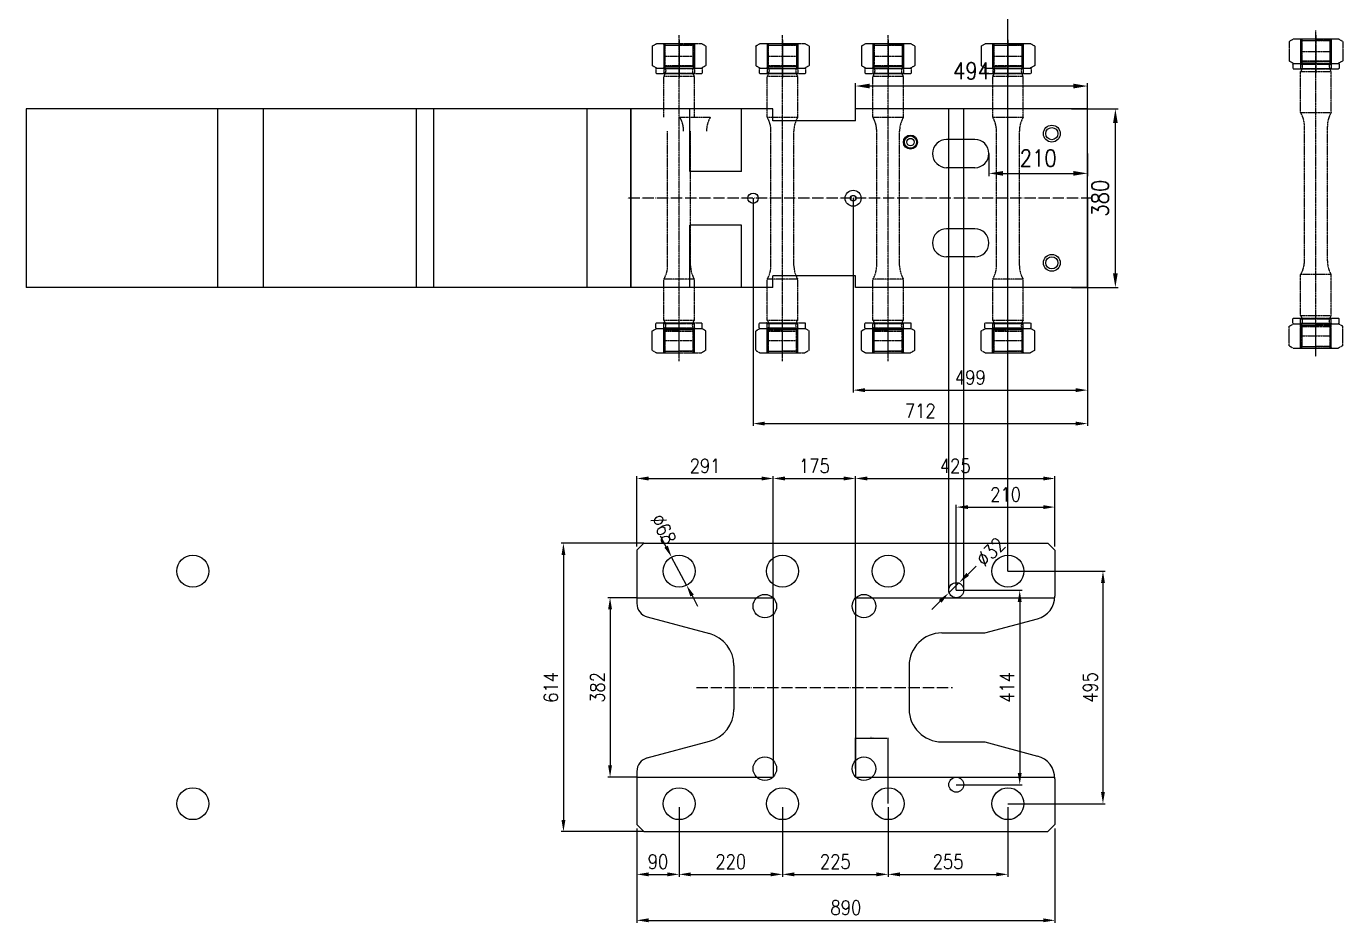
# Model space of a CAD drawing. Header units: millimetres. Extents: x 5342 to 26528, y -1153 to 6041.
# Drawn here: x 5399 to 8201, y 1139 to 3047 of the extents above; entities that cross this region are included whole.
import ezdxf

# ---------------------------------------------------------------- set-up
doc = ezdxf.new("R2010")
doc.units = ezdxf.units.MM
doc.linetypes.add('ACAD_ISO04W100', pattern=[30, 24, -3, 0, -3])
doc.linetypes.add('PHANTOM2', pattern=[1.25, 0.625, -0.125, 0.125, -0.125, 0.125, -0.125])
doc.layers.add('4', color=4, linetype='PHANTOM2')
doc.layers.add('7', color=7, linetype='Continuous')
doc.layers.add('AM_5', color=3, linetype='Continuous', lineweight=25)
doc.styles.add('HS', font='romans.shx', dxfattribs={"width": 0.85})
doc.styles.get("Standard").update_dxf_attribs({"font": 'arial.ttf'})
doc.dimstyles.new('ISO-25$0', dxfattribs={"dimtxt": 2.5, "dimasz": 2.5, "dimexe": 1.25, "dimexo": 0.625, "dimtad": 1, "dimtxsty": 'Standard', "dimcen": 2.5, "dimadec": 0, "dimazin": 0, "dimtfac": 1, "dimtmove": 0, "dimatfit": 3, "dimfxl": 1, "dimarcsym": 0})
doc.dimstyles.new('Standard$0', dxfattribs={"dimscale": 12, "dimtxt": 3, "dimasz": 2.5, "dimexe": 0.5, "dimexo": 0, "dimgap": 1.2, "dimtad": 1, "dimdsep": 46, "dimtxsty": 'HS', "dimcen": 1, "dimclrd": 3, "dimclre": 3, "dimclrt": 4, "dimazin": 2, "dimtfac": 1, "dimtmove": 2, "dimatfit": 1, "dimfxl": 1, "dimtolj": 1, "dimtzin": 0, "dimarcsym": 0})
doc.dimstyles.new('Standard$3', dxfattribs={"dimscale": 12, "dimtxt": 3, "dimasz": 2.5, "dimexe": 0.5, "dimexo": 0, "dimgap": 1.2, "dimtad": 1, "dimdsep": 46, "dimtxsty": 'HS', "dimcen": 1, "dimclrd": 3, "dimclre": 3, "dimclrt": 4, "dimazin": 2, "dimtfac": 1, "dimtmove": 2, "dimatfit": 1, "dimfxl": 1, "dimtolj": 1, "dimtzin": 0, "dimarcsym": 0})

# ---------------------------------------------------------------- blocks, each defined once
blk = doc.blocks.new('*D20')
at = {"color": 3, "linetype": 'ByBlock', "lineweight": -2, "transparency": 16777216}
for p, q in [((7623.9, 2871), (7723.1, 2871)), ((7717.1, 2521), (7717.1, 2841)), ((7623.9, 2491), (7723.1, 2491))]:
    blk.add_line(p, q, dxfattribs=at)
at = {"color": 3, "linetype": 'ByBlock', "transparency": 16777216}
for points in [[(7712.1, 2841), (7722.1, 2841), (7717.1, 2871)], [(7712.1, 2521), (7722.1, 2521), (7717.1, 2491)]]:
    blk.add_solid(points, dxfattribs=at)
at = {"layer": 'Defpoints', "color": 0, "linetype": 'ByBlock', "transparency": 16777216}
for p in [(7623.9, 2871), (7717.1, 2871), (7623.9, 2491)]:
    blk.add_point(p, dxfattribs=at)
at = {"color": 4, "linetype": 'ByBlock', "transparency": 16777216, "insert": (7684.7, 2681), "char_height": 36, "attachment_point": 5, "rotation": 90, "style": 'HS'}
blk.add_mtext('\\A1;380', dxfattribs=at)
blk = doc.blocks.new('*D79')
at = {"layer": '7', "color": 3, "lineweight": -2, "transparency": 16777216}
for p, q in [((6788.4, 1384.6), (6788.4, 1236.7)), ((6698.4, 1339.6), (6698.4, 1236.7)), ((6723.4, 1241.7), (6763.4, 1241.7))]:
    blk.add_line(p, q, dxfattribs=at)
at = {"layer": '7', "color": 3, "transparency": 16777216}
for points in [[(6723.4, 1245.8), (6723.4, 1237.5), (6698.4, 1241.7)], [(6763.4, 1245.8), (6763.4, 1237.5), (6788.4, 1241.7)]]:
    blk.add_solid(points, dxfattribs=at)
at = {"layer": 'Defpoints', "color": 0, "transparency": 16777216}
for p in [(6788.4, 1384.6), (6698.4, 1339.6), (6788.4, 1241.7)]:
    blk.add_point(p, dxfattribs=at)
at = {"layer": '7', "color": 4, "transparency": 16777216, "insert": (6743.4, 1268.7), "char_height": 30, "attachment_point": 5, "style": 'HS'}
blk.add_mtext('\\A1;90', dxfattribs=at)
blk = doc.blocks.new('*D80')
at = {"layer": '7', "color": 3, "lineweight": -2, "transparency": 16777216}
for p, q in [((7008.4, 1384.6), (7008.4, 1236.7)), ((7233.4, 1384.6), (7233.4, 1236.7)), ((7033.4, 1241.7), (7208.4, 1241.7))]:
    blk.add_line(p, q, dxfattribs=at)
at = {"layer": '7', "color": 3, "transparency": 16777216}
for points in [[(7033.4, 1245.8), (7033.4, 1237.5), (7008.4, 1241.7)], [(7208.4, 1245.8), (7208.4, 1237.5), (7233.4, 1241.7)]]:
    blk.add_solid(points, dxfattribs=at)
at = {"layer": 'Defpoints', "color": 0, "transparency": 16777216}
for p in [(7008.4, 1384.6), (7233.4, 1384.6), (7233.4, 1241.7)]:
    blk.add_point(p, dxfattribs=at)
at = {"layer": '7', "color": 4, "transparency": 16777216, "insert": (7120.9, 1268.7), "char_height": 30, "attachment_point": 5, "style": 'HS'}
blk.add_mtext('\\A1;225', dxfattribs=at)
blk = doc.blocks.new('*D81')
at = {"layer": '7', "color": 3, "lineweight": -2, "transparency": 16777216}
for p, q in [((7233.4, 1384.6), (7233.4, 1236.7)), ((7488.4, 1384.6), (7488.4, 1236.7)), ((7258.4, 1241.7), (7463.4, 1241.7))]:
    blk.add_line(p, q, dxfattribs=at)
at = {"layer": '7', "color": 3, "transparency": 16777216}
for points in [[(7258.4, 1245.8), (7258.4, 1237.5), (7233.4, 1241.7)], [(7463.4, 1245.8), (7463.4, 1237.5), (7488.4, 1241.7)]]:
    blk.add_solid(points, dxfattribs=at)
at = {"layer": 'Defpoints', "color": 0, "transparency": 16777216}
for p in [(7233.4, 1384.6), (7488.4, 1384.6), (7488.4, 1241.7)]:
    blk.add_point(p, dxfattribs=at)
at = {"layer": '7', "color": 4, "transparency": 16777216, "insert": (7360.9, 1268.7), "char_height": 30, "attachment_point": 5, "style": 'HS'}
blk.add_mtext('\\A1;255', dxfattribs=at)
blk = doc.blocks.new('*D82')
at = {"layer": '7', "color": 3, "lineweight": -2, "transparency": 16777216}
for p, q in [((6698.4, 1339.6), (6698.4, 1138.8)), ((7588.4, 1339.6), (7588.4, 1138.8)), ((6723.4, 1143.8), (7563.4, 1143.8))]:
    blk.add_line(p, q, dxfattribs=at)
at = {"layer": '7', "color": 3, "transparency": 16777216}
for points in [[(6723.4, 1148), (6723.4, 1139.7), (6698.4, 1143.8)], [(7563.4, 1148), (7563.4, 1139.7), (7588.4, 1143.8)]]:
    blk.add_solid(points, dxfattribs=at)
at = {"layer": 'Defpoints', "color": 0, "transparency": 16777216}
for p in [(6698.4, 1339.6), (7588.4, 1339.6), (7588.4, 1143.8)]:
    blk.add_point(p, dxfattribs=at)
at = {"layer": '7', "color": 4, "transparency": 16777216, "insert": (7143.4, 1170.8), "char_height": 30, "attachment_point": 5, "style": 'HS'}
blk.add_mtext('\\A1;890', dxfattribs=at)
blk = doc.blocks.new('*D83')
at = {"layer": '7', "color": 3, "lineweight": -2, "transparency": 16777216}
for p, q in [((7402.7, 1880.3), (7420.6, 1897.8)), ((7362, 1840.4), (7384.9, 1862.8)), ((7344.1, 1822.9), (7326.3, 1805.4))]:
    blk.add_line(p, q, dxfattribs=at)
at = {"layer": '7', "color": 3, "transparency": 16777216}
for points in [[(7399.8, 1883.3), (7405.6, 1877.3), (7384.9, 1862.8)], [(7341.2, 1825.9), (7347.1, 1819.9), (7362, 1840.4)]]:
    blk.add_solid(points, dxfattribs=at)
at = {"layer": 'Defpoints', "color": 0, "transparency": 16777216}
for p in [(7384.9, 1862.8), (7362, 1840.4)]:
    blk.add_point(p, dxfattribs=at)
at = {"layer": '7', "color": 4, "transparency": 16777216, "insert": (7451.7, 1928.3), "char_height": 30, "attachment_point": 5, "rotation": 44.4243, "style": 'HS'}
blk.add_mtext('\\A1;∅32', dxfattribs=at)
blk = doc.blocks.new('*D84')
at = {"layer": '7', "color": 3, "lineweight": -2, "transparency": 16777216}
for p, q in [((6788.4, 1384.6), (6788.4, 1236.7)), ((7008.4, 1384.6), (7008.4, 1236.7)), ((6813.4, 1241.7), (6983.4, 1241.7))]:
    blk.add_line(p, q, dxfattribs=at)
at = {"layer": '7', "color": 3, "transparency": 16777216}
for points in [[(6813.4, 1245.8), (6813.4, 1237.5), (6788.4, 1241.7)], [(6983.4, 1245.8), (6983.4, 1237.5), (7008.4, 1241.7)]]:
    blk.add_solid(points, dxfattribs=at)
at = {"layer": 'Defpoints', "color": 0, "transparency": 16777216}
for p in [(6788.4, 1384.6), (7008.4, 1384.6), (7008.4, 1241.7)]:
    blk.add_point(p, dxfattribs=at)
at = {"layer": '7', "color": 4, "transparency": 16777216, "insert": (6898.4, 1268.7), "char_height": 30, "attachment_point": 5, "style": 'HS'}
blk.add_mtext('\\A1;220', dxfattribs=at)
blk = doc.blocks.new('*D85')
at = {"layer": '7', "color": 3, "lineweight": -2, "transparency": 16777216}
for p, q in [((7378.4, 1846.6), (7378.4, 2028.5)), ((7403.4, 2023.5), (7563.4, 2023.5)), ((7588.4, 1939.6), (7588.4, 2028.5))]:
    blk.add_line(p, q, dxfattribs=at)
at = {"layer": '7', "color": 3, "transparency": 16777216}
for points in [[(7403.4, 2027.6), (7403.4, 2019.3), (7378.4, 2023.5)], [(7563.4, 2027.6), (7563.4, 2019.3), (7588.4, 2023.5)]]:
    blk.add_solid(points, dxfattribs=at)
at = {"layer": 'Defpoints', "color": 0, "transparency": 16777216}
for p in [(7588.4, 2023.5), (7588.4, 1939.6), (7378.4, 1846.6)]:
    blk.add_point(p, dxfattribs=at)
at = {"layer": '7', "color": 4, "transparency": 16777216, "insert": (7483.4, 2050.5), "char_height": 30, "attachment_point": 5, "style": 'HS'}
blk.add_mtext('\\A1;210', dxfattribs=at)
blk = doc.blocks.new('*D86')
at = {"layer": '7', "color": 3, "lineweight": -2, "transparency": 16777216}
for p, q in [((6988.9, 1830.6), (6988.9, 2089.4)), ((7013.9, 2084.4), (7138.9, 2084.4)), ((7163.9, 1830.6), (7163.9, 2089.4))]:
    blk.add_line(p, q, dxfattribs=at)
at = {"layer": '7', "color": 3, "transparency": 16777216}
for points in [[(7013.9, 2088.6), (7013.9, 2080.2), (6988.9, 2084.4)], [(7138.9, 2088.6), (7138.9, 2080.2), (7163.9, 2084.4)]]:
    blk.add_solid(points, dxfattribs=at)
at = {"layer": 'Defpoints', "color": 0, "transparency": 16777216}
for p in [(7163.9, 2084.4), (6988.9, 1830.6), (7163.9, 1830.6)]:
    blk.add_point(p, dxfattribs=at)
at = {"layer": '7', "color": 4, "transparency": 16777216, "insert": (7076.4, 2111.4), "char_height": 30, "attachment_point": 5, "style": 'HS'}
blk.add_mtext('\\A1;175', dxfattribs=at)
blk = doc.blocks.new('*D87')
at = {"layer": '7', "color": 3, "lineweight": -2, "transparency": 16777216}
for p, q in [((6760.8, 1939.2), (6749, 1961.3)), ((6804.4, 1857.1), (6772.5, 1917.1)), ((6816.1, 1835), (6827.8, 1812.9))]:
    blk.add_line(p, q, dxfattribs=at)
at = {"layer": '7', "color": 3, "transparency": 16777216}
for points in [[(6764.4, 1941.2), (6757.1, 1937.3), (6772.5, 1917.1)], [(6819.8, 1837), (6812.4, 1833.1), (6804.4, 1857.1)]]:
    blk.add_solid(points, dxfattribs=at)
at = {"layer": 'Defpoints', "color": 0, "transparency": 16777216}
for p in [(6772.5, 1917.1), (6804.4, 1857.1)]:
    blk.add_point(p, dxfattribs=at)
at = {"layer": '7', "color": 4, "transparency": 16777216, "insert": (6755.3, 1976.1), "char_height": 30, "attachment_point": 5, "rotation": 297.9707, "style": 'HS'}
blk.add_mtext('\\A1;∅68', dxfattribs=at)
blk = doc.blocks.new('*D88')
at = {"layer": '7', "color": 3, "lineweight": -2, "transparency": 16777216}
for p, q in [((6698.4, 1939.6), (6698.4, 2089.4)), ((6723.4, 2084.4), (6963.9, 2084.4)), ((6988.9, 1830.6), (6988.9, 2089.4))]:
    blk.add_line(p, q, dxfattribs=at)
at = {"layer": '7', "color": 3, "transparency": 16777216}
for points in [[(6723.4, 2088.6), (6723.4, 2080.2), (6698.4, 2084.4)], [(6963.9, 2088.6), (6963.9, 2080.2), (6988.9, 2084.4)]]:
    blk.add_solid(points, dxfattribs=at)
at = {"layer": 'Defpoints', "color": 0, "transparency": 16777216}
for p in [(6988.9, 2084.4), (6698.4, 1939.6), (6988.9, 1830.6)]:
    blk.add_point(p, dxfattribs=at)
at = {"layer": '7', "color": 4, "transparency": 16777216, "insert": (6843.7, 2111.4), "char_height": 30, "attachment_point": 5, "style": 'HS'}
blk.add_mtext('\\A1;291', dxfattribs=at)
blk = doc.blocks.new('*D89')
at = {"layer": '7', "color": 3, "lineweight": -2, "transparency": 16777216}
for p, q in [((7163.9, 1830.6), (7163.9, 2089.4)), ((7188.9, 2084.4), (7563.4, 2084.4)), ((7588.4, 1939.6), (7588.4, 2089.4))]:
    blk.add_line(p, q, dxfattribs=at)
at = {"layer": '7', "color": 3, "transparency": 16777216}
for points in [[(7188.9, 2088.6), (7188.9, 2080.2), (7163.9, 2084.4)], [(7563.4, 2088.6), (7563.4, 2080.2), (7588.4, 2084.4)]]:
    blk.add_solid(points, dxfattribs=at)
at = {"layer": 'Defpoints', "color": 0, "transparency": 16777216}
for p in [(7588.4, 2084.4), (7588.4, 1939.6), (7163.9, 1830.6)]:
    blk.add_point(p, dxfattribs=at)
at = {"layer": '7', "color": 4, "transparency": 16777216, "insert": (7376.2, 2111.4), "char_height": 30, "attachment_point": 5, "style": 'HS'}
blk.add_mtext('\\A1;425', dxfattribs=at)
blk = doc.blocks.new('*D91')
at = {"layer": '7', "color": 3, "lineweight": -2, "transparency": 16777216}
for p, q in [((7488.4, 1887.1), (7695.7, 1887.1)), ((7690.7, 1862.1), (7690.7, 1417.1)), ((7488.4, 1392.1), (7695.7, 1392.1))]:
    blk.add_line(p, q, dxfattribs=at)
at = {"layer": '7', "color": 3, "transparency": 16777216}
for points in [[(7686.5, 1862.1), (7694.8, 1862.1), (7690.7, 1887.1)], [(7686.5, 1417.1), (7694.8, 1417.1), (7690.7, 1392.1)]]:
    blk.add_solid(points, dxfattribs=at)
at = {"layer": 'Defpoints', "color": 0, "transparency": 16777216}
for p in [(7488.4, 1887.1), (7488.4, 1392.1), (7690.7, 1392.1)]:
    blk.add_point(p, dxfattribs=at)
at = {"layer": '7', "color": 4, "transparency": 16777216, "insert": (7663.7, 1639.6), "char_height": 30, "attachment_point": 5, "rotation": 90, "style": 'HS'}
blk.add_mtext('\\A1;495', dxfattribs=at)
blk = doc.blocks.new('*D92')
at = {"layer": '7', "color": 3, "lineweight": -2, "transparency": 16777216}
for p, q in [((6698.4, 1830.6), (6636.5, 1830.6)), ((6641.5, 1805.6), (6641.5, 1473.6)), ((6698.4, 1448.6), (6636.5, 1448.6))]:
    blk.add_line(p, q, dxfattribs=at)
at = {"layer": '7', "color": 3, "transparency": 16777216}
for points in [[(6637.3, 1805.6), (6645.6, 1805.6), (6641.5, 1830.6)], [(6637.3, 1473.6), (6645.6, 1473.6), (6641.5, 1448.6)]]:
    blk.add_solid(points, dxfattribs=at)
at = {"layer": 'Defpoints', "color": 0, "transparency": 16777216}
for p in [(6698.4, 1830.6), (6641.5, 1448.6), (6698.4, 1448.6)]:
    blk.add_point(p, dxfattribs=at)
at = {"layer": '7', "color": 4, "transparency": 16777216, "insert": (6614.5, 1639.6), "char_height": 30, "attachment_point": 5, "rotation": 90, "style": 'HS'}
blk.add_mtext('\\A1;382', dxfattribs=at)
blk = doc.blocks.new('*D90')
at = {"layer": '7', "color": 3, "lineweight": -2, "transparency": 16777216}
for p, q in [((6713.4, 1946.6), (6537.2, 1946.6)), ((6542.2, 1921.6), (6542.2, 1357.6)), ((6713.4, 1332.6), (6537.2, 1332.6))]:
    blk.add_line(p, q, dxfattribs=at)
at = {"layer": '7', "color": 3, "transparency": 16777216}
for points in [[(6538.1, 1921.6), (6546.4, 1921.6), (6542.2, 1946.6)], [(6538.1, 1357.6), (6546.4, 1357.6), (6542.2, 1332.6)]]:
    blk.add_solid(points, dxfattribs=at)
at = {"layer": 'Defpoints', "color": 0, "transparency": 16777216}
for p in [(6713.4, 1946.6), (6542.2, 1332.6), (6713.4, 1332.6)]:
    blk.add_point(p, dxfattribs=at)
at = {"layer": '7', "color": 4, "transparency": 16777216, "insert": (6515.2, 1639.6), "char_height": 30, "attachment_point": 5, "rotation": 90, "style": 'HS'}
blk.add_mtext('\\A1;614', dxfattribs=at)
blk = doc.blocks.new('*D93')
at = {"layer": '7', "color": 3, "lineweight": -2, "transparency": 16777216}
for p, q in [((7378.4, 1846.6), (7518.5, 1846.6)), ((7513.5, 1821.6), (7513.5, 1457.6)), ((7378.4, 1432.6), (7518.5, 1432.6))]:
    blk.add_line(p, q, dxfattribs=at)
at = {"layer": '7', "color": 3, "transparency": 16777216}
for points in [[(7509.3, 1821.6), (7517.6, 1821.6), (7513.5, 1846.6)], [(7509.3, 1457.6), (7517.6, 1457.6), (7513.5, 1432.6)]]:
    blk.add_solid(points, dxfattribs=at)
at = {"layer": 'Defpoints', "color": 0, "transparency": 16777216}
for p in [(7378.4, 1846.6), (7378.4, 1432.6), (7513.5, 1432.6)]:
    blk.add_point(p, dxfattribs=at)
at = {"layer": '7', "color": 4, "transparency": 16777216, "insert": (7486.5, 1639.6), "char_height": 30, "attachment_point": 5, "rotation": 90, "style": 'HS'}
blk.add_mtext('\\A1;414', dxfattribs=at)
blk = doc.blocks.new('RK200-SBN1')
at = {"layer": '4', "color": 2}
for p, q in [((4.7, 49.1), (0, 41)), ((40.3, 49.1), (4.7, 49.1)), ((40.3, 49.1), (45, 41)), ((0, 41), (0, -41)), ((3, 26.1), (0, 29.1)), ((44.1, 28.2), (0.9, 28.2)), ((3, 26.1), (42, 26.1)), ((3, 26.1), (3, 0)), ((42, 26.1), (45, 29.1)), ((42, 26.1), (42, 0)), ((45, 41), (45, -41)), ((52, 0), (-7, 0)), ((3, -26.1), (3, 0)), ((42, -26.1), (42, 0)), ((3, -26.1), (0, -29.1)), ((4.7, -49.1), (0, -41)), ((44.1, -28.2), (0.9, -28.2)), ((3, -26.1), (42, -26.1)), ((40.3, -49.1), (45, -41)), ((42, -26.1), (45, -29.1)), ((40.3, -49.1), (4.7, -49.1))]:
    blk.add_line(p, q, dxfattribs=at)
blk = doc.blocks.new('RK500-SNW')
at = {"layer": '4', "color": 6}
for p, q in [((0, 41.5), (1, 42.5)), ((0, 41.5), (0, -41.5)), ((1, 28), (0, 29)), ((9, 42.5), (1, 42.5)), ((1, 28), (1, -28)), ((9, 28), (1, 28)), ((9, 42.5), (10, 41.5)), ((9, 28), (10, 29)), ((9, 28), (9, -28)), ((10, 41.5), (10, -41.5)), ((17, 0), (-7, 0)), ((1, -28), (0, -29)), ((1, -42.5), (0, -41.5)), ((9, -28), (1, -28)), ((9, -42.5), (1, -42.5)), ((9, -28), (10, -29)), ((10, -41.5), (9, -42.5))]:
    blk.add_line(p, q, dxfattribs=at)
blk = doc.blocks.new('*D114')
at = {"color": 3, "linetype": 'ByBlock', "lineweight": -2, "transparency": 16777216}
for p, q in [((7447.9, 2776), (7447.9, 2727.9)), ((7657.9, 2776), (7657.9, 2727.9)), ((7477.9, 2733.9), (7627.9, 2733.9))]:
    blk.add_line(p, q, dxfattribs=at)
at = {"color": 3, "linetype": 'ByBlock', "transparency": 16777216}
for points in [[(7477.9, 2738.9), (7477.9, 2728.9), (7447.9, 2733.9)], [(7627.9, 2738.9), (7627.9, 2728.9), (7657.9, 2733.9)]]:
    blk.add_solid(points, dxfattribs=at)
at = {"layer": 'Defpoints', "color": 0, "linetype": 'ByBlock', "transparency": 16777216}
for p in [(7447.9, 2776), (7657.9, 2776), (7657.9, 2733.9)]:
    blk.add_point(p, dxfattribs=at)
at = {"color": 4, "linetype": 'ByBlock', "transparency": 16777216, "insert": (7552.9, 2766.3), "char_height": 36, "attachment_point": 5, "style": 'HS'}
blk.add_mtext('\\A1;210', dxfattribs=at)
blk = doc.blocks.new('*D115')
at = {"color": 3, "linetype": 'ByBlock', "lineweight": -2, "transparency": 16777216}
for p, q in [((7163.9, 2871), (7163.9, 2925.8)), ((7627.9, 2919.8), (7193.9, 2919.8)), ((7657.9, 2871), (7657.9, 2925.8))]:
    blk.add_line(p, q, dxfattribs=at)
at = {"color": 3, "linetype": 'ByBlock', "transparency": 16777216}
for points in [[(7193.9, 2924.8), (7193.9, 2914.8), (7163.9, 2919.8)], [(7627.9, 2924.8), (7627.9, 2914.8), (7657.9, 2919.8)]]:
    blk.add_solid(points, dxfattribs=at)
at = {"layer": 'Defpoints', "color": 0, "linetype": 'ByBlock', "transparency": 16777216}
for p in [(7163.9, 2919.8), (7163.9, 2871), (7657.9, 2871)]:
    blk.add_point(p, dxfattribs=at)
at = {"color": 4, "linetype": 'ByBlock', "transparency": 16777216, "insert": (7410.9, 2952.2), "char_height": 36, "attachment_point": 5, "style": 'HS'}
blk.add_mtext('\\A1;494', dxfattribs=at)
blk = doc.blocks.new('*D116')
at = {"layer": '7', "color": 3, "lineweight": -2, "transparency": 16777216}
for p, q in [((7158.9, 2681), (7158.9, 2267.5)), ((7657.9, 2491), (7657.9, 2267.5)), ((7183.9, 2272.5), (7632.9, 2272.5))]:
    blk.add_line(p, q, dxfattribs=at)
at = {"layer": '7', "color": 3, "transparency": 16777216}
for points in [[(7183.9, 2276.6), (7183.9, 2268.3), (7158.9, 2272.5)], [(7632.9, 2276.6), (7632.9, 2268.3), (7657.9, 2272.5)]]:
    blk.add_solid(points, dxfattribs=at)
at = {"layer": 'Defpoints', "color": 0, "transparency": 16777216}
for p in [(7158.9, 2681), (7657.9, 2491), (7657.9, 2272.5)]:
    blk.add_point(p, dxfattribs=at)
at = {"layer": '7', "color": 4, "transparency": 16777216, "insert": (7408.4, 2299.5), "char_height": 30, "attachment_point": 5, "style": 'HS'}
blk.add_mtext('\\A1;499', dxfattribs=at)
blk = doc.blocks.new('*D117')
at = {"layer": '7', "color": 3, "lineweight": -2, "transparency": 16777216}
for p, q in [((6945.9, 2681), (6945.9, 2196.3)), ((7657.9, 2681), (7657.9, 2196.3)), ((6970.9, 2201.3), (7632.9, 2201.3))]:
    blk.add_line(p, q, dxfattribs=at)
at = {"layer": '7', "color": 3, "transparency": 16777216}
for points in [[(6970.9, 2205.4), (6970.9, 2197.1), (6945.9, 2201.3)], [(7632.9, 2205.4), (7632.9, 2197.1), (7657.9, 2201.3)]]:
    blk.add_solid(points, dxfattribs=at)
at = {"layer": 'Defpoints', "color": 0, "transparency": 16777216}
for p in [(6945.9, 2681), (7657.9, 2681), (7657.9, 2201.3)]:
    blk.add_point(p, dxfattribs=at)
at = {"layer": '7', "color": 4, "transparency": 16777216, "insert": (7301.9, 2228.3), "char_height": 30, "attachment_point": 5, "style": 'HS'}
blk.add_mtext('\\A1;712', dxfattribs=at)
blk = doc.blocks.new('*D126')
at = {"layer": 'AM_5', "color": 0, "lineweight": -2, "transparency": 16777216}
for p, q in [((7163.9, 1467.3), (7163.9, 1532.5)), ((7166.4, 1531.3), (7230.9, 1531.3)), ((7233.4, 1392.7), (7233.4, 1532.5))]:
    blk.add_line(p, q, dxfattribs=at)
at = {"layer": 'AM_5', "color": 0, "transparency": 16777216}
for points in [[(7166.4, 1531.7), (7166.4, 1530.9), (7163.9, 1531.3)], [(7230.9, 1531.7), (7230.9, 1530.9), (7233.4, 1531.3)]]:
    blk.add_solid(points, dxfattribs=at)
at = {"layer": 'Defpoints', "color": 0, "transparency": 16777216}
for p in [(7233.4, 1531.3), (7163.9, 1466.6), (7233.4, 1392.1)]:
    blk.add_point(p, dxfattribs=at)
at = {"layer": 'AM_5', "color": 0, "transparency": 16777216, "insert": (7198.7, 1533.4), "char_height": 2.5, "attachment_point": 5}
blk.add_mtext('69,5', dxfattribs=at)

msp = doc.modelspace()

# ---------------------------------------------------------------- linework, layer by layer
for p, q in [((7488.425, 1887.119), (7488.425, 4230.699)), ((5398.925, 2870.988), (5398.925, 2490.988)), ((5805.925, 2870.988), (5398.925, 2870.988)), ((6685.925, 2870.988), (5805.925, 2870.988)), ((5805.925, 2870.988), (5805.925, 2490.988)), ((5902.925, 2870.988), (5902.925, 2490.988)), ((6228.925, 2870.988), (6228.925, 2490.988)), ((6265.925, 2870.988), (6265.925, 2490.988)), ((6591.925, 2870.988), (6591.925, 2490.988)), ((6685.925, 2870.988), (6685.925, 2490.988)), ((7362.425, 1846.619), (7362.425, 2870.988)), ((7394.425, 1846.619), (7394.425, 2870.988)), ((5805.925, 2490.988), (5398.925, 2490.988)), ((6685.925, 2490.988), (5805.925, 2490.988))]:
    msp.add_line(p, q)
at = {"color": 1, "linetype": 'ACAD_ISO04W100'}
for p, q in [((7667.925, 2680.988), (6675.925, 2680.988)), ((6825.561, 1639.619), (7370.64, 1639.619))]:
    msp.add_line(p, q, dxfattribs=at)
at = {"layer": '4'}
for p, q in [((6788.425, 2333.934), (6788.425, 3028.042)), ((7008.425, 2333.934), (7008.425, 3028.042)), ((7233.425, 2333.934), (7233.425, 3028.042)), ((7488.425, 2333.934), (7488.425, 3028.042)), ((8143.964, 2343.781), (8143.964, 3037.888)), ((6759.407, 3010.223), (6755.925, 3006.741)), ((6755.925, 3006.741), (6820.925, 3006.741)), ((6755.925, 3006.741), (6755.925, 2983.527)), ((6758.368, 3009.184), (6758.368, 2959.949)), ((6759.407, 3010.223), (6817.443, 3010.223)), ((6817.443, 3010.223), (6820.925, 3006.741)), ((6818.482, 3009.184), (6818.482, 2959.949)), ((6820.925, 3006.741), (6820.925, 2983.527)), ((6979.407, 3010.223), (6975.925, 3006.741)), ((6975.925, 3006.741), (7040.925, 3006.741)), ((6975.925, 3006.741), (6975.925, 2983.527)), ((6978.368, 3009.184), (6978.368, 2959.949)), ((6979.407, 3010.223), (7037.443, 3010.223)), ((7037.443, 3010.223), (7040.925, 3006.741)), ((7038.482, 3009.184), (7038.482, 2959.949)), ((7040.925, 3006.741), (7040.925, 2983.527)), ((7204.407, 3010.223), (7200.925, 3006.741)), ((7200.925, 3006.741), (7265.925, 3006.741)), ((7200.925, 3006.741), (7200.925, 2983.527)), ((7203.368, 3009.184), (7203.368, 2959.949)), ((7204.407, 3010.223), (7262.443, 3010.223)), ((7262.443, 3010.223), (7265.925, 3006.741)), ((7263.482, 3009.184), (7263.482, 2959.949)), ((7265.925, 3006.741), (7265.925, 2983.527)), ((7459.407, 3010.223), (7455.925, 3006.741)), ((7455.925, 3006.741), (7520.925, 3006.741)), ((7455.925, 3006.741), (7455.925, 2983.527)), ((7458.368, 3009.184), (7458.368, 2959.949)), ((7459.407, 3010.223), (7517.443, 3010.223)), ((7517.443, 3010.223), (7520.925, 3006.741)), ((7518.482, 3009.184), (7518.482, 2959.949)), ((7520.925, 3006.741), (7520.925, 2983.527)), ((8114.946, 3020.07), (8111.464, 3016.587)), ((8111.464, 3016.587), (8176.464, 3016.587)), ((8111.464, 3016.587), (8111.464, 2993.373)), ((8113.907, 3019.03), (8113.907, 2969.796)), ((8114.946, 3020.07), (8172.982, 3020.07)), ((8172.982, 3020.07), (8176.464, 3016.587)), ((8174.022, 3019.03), (8174.022, 2969.796)), ((8176.464, 3016.587), (8176.464, 2993.373)), ((6755.925, 2983.527), (6756.459, 2963.124)), ((6755.925, 2983.527), (6820.925, 2983.527)), ((6820.925, 2983.527), (6820.391, 2963.124)), ((6975.925, 2983.527), (6976.459, 2963.124)), ((6975.925, 2983.527), (7040.925, 2983.527)), ((7040.925, 2983.527), (7040.391, 2963.124)), ((7200.925, 2983.527), (7201.459, 2963.124)), ((7200.925, 2983.527), (7265.925, 2983.527)), ((7265.925, 2983.527), (7265.391, 2963.124)), ((7455.925, 2983.527), (7456.459, 2963.124)), ((7455.925, 2983.527), (7520.925, 2983.527)), ((7520.925, 2983.527), (7520.391, 2963.124)), ((8111.464, 2993.373), (8111.999, 2972.97)), ((8111.464, 2993.373), (8176.464, 2993.373)), ((8111.981, 2973.641), (8175.948, 2973.641)), ((8176.464, 2993.373), (8175.93, 2972.97)), ((6756.442, 2963.794), (6820.408, 2963.794)), ((6759.988, 2952.616), (6759.988, 2951.759)), ((6816.863, 2952.616), (6816.863, 2951.759)), ((6976.442, 2963.794), (7040.408, 2963.794)), ((6979.988, 2952.616), (6979.988, 2951.759)), ((7036.863, 2952.616), (7036.863, 2951.759)), ((7201.442, 2963.794), (7265.408, 2963.794)), ((7204.988, 2952.616), (7204.988, 2951.759)), ((7261.863, 2952.616), (7261.863, 2951.759)), ((7456.442, 2963.794), (7520.408, 2963.794)), ((7459.988, 2952.616), (7459.988, 2951.759)), ((7516.863, 2952.616), (7516.863, 2951.759)), ((8111.464, 2863.373), (8111.464, 2950.427)), ((8111.464, 2950.427), (8176.464, 2950.427)), ((8115.527, 2962.463), (8115.527, 2961.605)), ((8172.402, 2962.463), (8172.402, 2961.605)), ((8176.464, 2863.373), (8176.464, 2950.427)), ((6755.925, 2853.527), (6755.925, 2940.58)), ((6755.925, 2940.58), (6820.925, 2940.58)), ((6820.925, 2853.527), (6820.925, 2940.58)), ((6975.925, 2853.527), (6975.925, 2940.58)), ((6975.925, 2940.58), (7040.925, 2940.58)), ((7040.925, 2853.527), (7040.925, 2940.58)), ((7200.925, 2853.527), (7200.925, 2940.58)), ((7200.925, 2940.58), (7265.925, 2940.58)), ((7265.925, 2853.527), (7265.925, 2940.58)), ((7455.925, 2853.527), (7455.925, 2940.58)), ((7455.925, 2940.58), (7520.925, 2940.58)), ((7520.925, 2853.527), (7520.925, 2940.58)), ((8111.464, 2863.373), (8111.814, 2862.768)), ((8111.464, 2863.373), (8176.464, 2863.373)), ((8176.464, 2863.373), (8176.115, 2862.768)), ((6789.925, 2853.527), (6790.275, 2852.921)), ((6789.925, 2853.527), (6854.925, 2853.527)), ((6854.925, 2853.527), (6854.575, 2852.921)), ((6975.925, 2853.527), (6976.275, 2852.921)), ((6975.925, 2853.527), (7040.925, 2853.527)), ((7040.925, 2853.527), (7040.575, 2852.921)), ((7200.925, 2853.527), (7201.275, 2852.921)), ((7200.925, 2853.527), (7265.925, 2853.527)), ((7265.925, 2853.527), (7265.575, 2852.921)), ((7455.925, 2853.527), (7456.275, 2852.921)), ((7455.925, 2853.527), (7520.925, 2853.527)), ((7520.925, 2853.527), (7520.575, 2852.921)), ((8119.589, 2547.92), (8119.589, 2833.75)), ((8168.339, 2547.92), (8168.339, 2833.75)), ((6764.05, 2538.073), (6764.05, 2823.903)), ((6812.8, 2538.073), (6812.8, 2823.903)), ((6984.05, 2538.073), (6984.05, 2823.903)), ((7032.8, 2538.073), (7032.8, 2823.903)), ((7209.05, 2538.073), (7209.05, 2823.903)), ((7257.8, 2538.073), (7257.8, 2823.903)), ((7464.05, 2538.073), (7464.05, 2823.903)), ((7512.8, 2538.073), (7512.8, 2823.903)), ((6755.925, 2508.449), (6756.275, 2509.055)), ((6755.925, 2421.396), (6755.925, 2508.449)), ((6820.925, 2508.449), (6755.925, 2508.449)), ((6820.925, 2508.449), (6820.575, 2509.055)), ((6820.925, 2421.396), (6820.925, 2508.449)), ((6975.925, 2508.449), (6976.275, 2509.055)), ((6975.925, 2421.396), (6975.925, 2508.449)), ((7040.925, 2508.449), (6975.925, 2508.449)), ((7040.925, 2508.449), (7040.575, 2509.055)), ((7040.925, 2421.396), (7040.925, 2508.449)), ((7200.925, 2508.449), (7201.275, 2509.055)), ((7200.925, 2421.396), (7200.925, 2508.449)), ((7265.925, 2508.449), (7200.925, 2508.449)), ((7265.925, 2508.449), (7265.575, 2509.055)), ((7265.925, 2421.396), (7265.925, 2508.449)), ((7455.925, 2508.449), (7456.275, 2509.055)), ((7455.925, 2421.396), (7455.925, 2508.449)), ((7520.925, 2508.449), (7455.925, 2508.449)), ((7520.925, 2508.449), (7520.575, 2509.055)), ((7520.925, 2421.396), (7520.925, 2508.449)), ((8111.464, 2518.296), (8111.814, 2518.902)), ((8111.464, 2431.242), (8111.464, 2518.296)), ((8176.464, 2518.296), (8111.464, 2518.296)), ((8176.464, 2518.296), (8176.115, 2518.902)), ((8176.464, 2431.242), (8176.464, 2518.296)), ((6755.925, 2421.396), (6820.925, 2421.396)), ((6759.988, 2409.36), (6759.988, 2410.217)), ((6816.863, 2409.36), (6816.863, 2410.217)), ((6975.925, 2421.396), (7040.925, 2421.396)), ((6979.988, 2409.36), (6979.988, 2410.217)), ((7036.863, 2409.36), (7036.863, 2410.217)), ((7200.925, 2421.396), (7265.925, 2421.396)), ((7204.988, 2409.36), (7204.988, 2410.217)), ((7261.863, 2409.36), (7261.863, 2410.217)), ((7455.925, 2421.396), (7520.925, 2421.396)), ((7459.988, 2409.36), (7459.988, 2410.217)), ((7516.863, 2409.36), (7516.863, 2410.217)), ((8111.464, 2431.242), (8176.464, 2431.242)), ((8113.907, 2362.639), (8113.907, 2411.873)), ((8115.527, 2419.207), (8115.527, 2420.064)), ((8172.402, 2419.207), (8172.402, 2420.064)), ((8174.022, 2362.639), (8174.022, 2411.873)), ((6755.925, 2378.449), (6756.459, 2398.852)), ((6756.442, 2398.181), (6820.408, 2398.181)), ((6758.368, 2352.792), (6758.368, 2402.026)), ((6818.482, 2352.792), (6818.482, 2402.026)), ((6820.925, 2378.449), (6820.391, 2398.852)), ((6975.925, 2378.449), (6976.459, 2398.852)), ((6976.442, 2398.181), (7040.408, 2398.181)), ((6978.368, 2352.792), (6978.368, 2402.026)), ((7038.482, 2352.792), (7038.482, 2402.026)), ((7040.925, 2378.449), (7040.391, 2398.852)), ((7200.925, 2378.449), (7201.459, 2398.852)), ((7201.442, 2398.181), (7265.408, 2398.181)), ((7203.368, 2352.792), (7203.368, 2402.026)), ((7263.482, 2352.792), (7263.482, 2402.026)), ((7265.925, 2378.449), (7265.391, 2398.852)), ((7455.925, 2378.449), (7456.459, 2398.852)), ((7456.442, 2398.181), (7520.408, 2398.181)), ((7458.368, 2352.792), (7458.368, 2402.026)), ((7518.482, 2352.792), (7518.482, 2402.026)), ((7520.925, 2378.449), (7520.391, 2398.852)), ((8111.464, 2388.296), (8111.999, 2408.699)), ((8111.464, 2365.082), (8111.464, 2388.296)), ((8111.464, 2388.296), (8176.464, 2388.296)), ((8111.981, 2408.028), (8175.948, 2408.028)), ((8176.464, 2388.296), (8175.93, 2408.699)), ((8176.464, 2365.082), (8176.464, 2388.296)), ((6755.925, 2355.235), (6755.925, 2378.449)), ((6755.925, 2378.449), (6820.925, 2378.449)), ((6755.925, 2355.235), (6820.925, 2355.235)), ((6759.407, 2351.753), (6755.925, 2355.235)), ((6817.443, 2351.753), (6820.925, 2355.235)), ((6820.925, 2355.235), (6820.925, 2378.449)), ((6975.925, 2355.235), (6975.925, 2378.449)), ((6975.925, 2378.449), (7040.925, 2378.449)), ((6975.925, 2355.235), (7040.925, 2355.235)), ((6979.407, 2351.753), (6975.925, 2355.235)), ((7037.443, 2351.753), (7040.925, 2355.235)), ((7040.925, 2355.235), (7040.925, 2378.449)), ((7200.925, 2355.235), (7200.925, 2378.449)), ((7200.925, 2378.449), (7265.925, 2378.449)), ((7200.925, 2355.235), (7265.925, 2355.235)), ((7204.407, 2351.753), (7200.925, 2355.235)), ((7262.443, 2351.753), (7265.925, 2355.235)), ((7265.925, 2355.235), (7265.925, 2378.449)), ((7455.925, 2355.235), (7455.925, 2378.449)), ((7455.925, 2378.449), (7520.925, 2378.449)), ((7455.925, 2355.235), (7520.925, 2355.235)), ((7459.407, 2351.753), (7455.925, 2355.235)), ((7517.443, 2351.753), (7520.925, 2355.235)), ((7520.925, 2355.235), (7520.925, 2378.449)), ((8111.464, 2365.082), (8176.464, 2365.082)), ((8114.946, 2361.6), (8111.464, 2365.082)), ((8114.946, 2361.6), (8172.982, 2361.6)), ((8172.982, 2361.6), (8176.464, 2365.082)), ((6759.407, 2351.753), (6817.443, 2351.753)), ((6979.407, 2351.753), (7037.443, 2351.753)), ((7204.407, 2351.753), (7262.443, 2351.753)), ((7459.407, 2351.753), (7517.443, 2351.753))]:
    msp.add_line(p, q, dxfattribs=at)
for centre, radius, start, end in [((8098.116, 2962.463), 17.411, 0, 37.121925), ((8189.813, 2962.463), 17.411, 142.878075, 180), ((6742.577, 2951.759), 17.411, 320.055495, 0), ((6742.577, 2952.616), 17.411, 0, 37.121925), ((6834.273, 2952.616), 17.411, 142.878075, 180), ((6834.273, 2951.759), 17.411, 180, 219.944505), ((6962.577, 2951.759), 17.411, 320.055495, 0), ((6962.577, 2952.616), 17.411, 0, 37.121925), ((7054.273, 2952.616), 17.411, 142.878075, 180), ((7054.273, 2951.759), 17.411, 180, 219.944505), ((7187.577, 2951.759), 17.411, 320.055495, 0), ((7187.577, 2952.616), 17.411, 0, 37.121925), ((7279.273, 2952.616), 17.411, 142.878075, 180), ((7279.273, 2951.759), 17.411, 180, 219.944505), ((7442.577, 2951.759), 17.411, 320.055495, 0), ((7442.577, 2952.616), 17.411, 0, 37.121925), ((7534.273, 2952.616), 17.411, 142.878075, 180), ((7534.273, 2951.759), 17.411, 180, 219.944505), ((8098.116, 2961.605), 17.411, 320.055495, 0), ((8189.813, 2961.605), 17.411, 180, 219.944505), ((8061.554, 2833.75), 58.036, 0, 30), ((8226.375, 2833.75), 58.036, 150, 180), ((6740.014, 2823.903), 58.036, 0, 30), ((6904.836, 2823.903), 58.036, 150, 180), ((6926.014, 2823.903), 58.036, 0, 30), ((7090.836, 2823.903), 58.036, 150, 180), ((7151.014, 2823.903), 58.036, 0, 30), ((7315.836, 2823.903), 58.036, 150, 180), ((7406.014, 2823.903), 58.036, 0, 30), ((7570.836, 2823.903), 58.036, 150, 180), ((6706.014, 2538.073), 58.036, 330, 0), ((6870.836, 2538.073), 58.036, 180, 210), ((6926.014, 2538.073), 58.036, 330, 0), ((7090.836, 2538.073), 58.036, 180, 210), ((7151.014, 2538.073), 58.036, 330, 0), ((7315.836, 2538.073), 58.036, 180, 210), ((7406.014, 2538.073), 58.036, 330, 0), ((7570.836, 2538.073), 58.036, 180, 210), ((8061.554, 2547.92), 58.036, 330, 0), ((8226.375, 2547.92), 58.036, 180, 210), ((6742.577, 2410.217), 17.411, 0, 39.944505), ((6834.273, 2410.217), 17.411, 140.055495, 180), ((6962.577, 2410.217), 17.411, 0, 39.944505), ((7054.273, 2410.217), 17.411, 140.055495, 180), ((7187.577, 2410.217), 17.411, 0, 39.944505), ((7279.273, 2410.217), 17.411, 140.055495, 180), ((7442.577, 2410.217), 17.411, 0, 39.944505), ((7534.273, 2410.217), 17.411, 140.055495, 180), ((8098.116, 2420.064), 17.411, 0, 39.944505), ((8098.116, 2419.207), 17.411, 322.878075, 0), ((8189.813, 2420.064), 17.411, 140.055495, 180), ((8189.813, 2419.207), 17.411, 180, 217.121925), ((6742.577, 2409.36), 17.411, 322.878075, 0), ((6834.273, 2409.36), 17.411, 180, 217.121925), ((6962.577, 2409.36), 17.411, 322.878075, 0), ((7054.273, 2409.36), 17.411, 180, 217.121925), ((7187.577, 2409.36), 17.411, 322.878075, 0), ((7279.273, 2409.36), 17.411, 180, 217.121925), ((7442.577, 2409.36), 17.411, 322.878075, 0), ((7534.273, 2409.36), 17.411, 180, 217.121925)]:
    msp.add_arc(centre, radius, start, end, dxfattribs=at)
at = {"layer": '7'}
for p, q in [((6685.925, 2490.988), (6685.925, 2870.988)), ((6987.925, 2870.988), (6685.925, 2870.988)), ((6810.925, 2737.988), (6810.925, 2870.988)), ((6920.925, 2737.988), (6920.925, 2870.988)), ((6987.925, 2845.988), (6987.925, 2870.988)), ((7163.925, 2845.988), (7163.925, 2870.988)), ((7657.925, 2870.988), (7163.925, 2870.988)), ((7657.925, 2490.988), (7657.925, 2870.988)), ((7163.925, 2845.988), (6987.925, 2845.988)), ((7417.925, 2805.988), (7357.925, 2805.988)), ((7417.925, 2745.988), (7357.925, 2745.988)), ((6920.925, 2737.988), (6810.925, 2737.988)), ((6810.925, 2490.988), (6810.925, 2623.988)), ((6920.925, 2623.988), (6810.925, 2623.988)), ((6920.925, 2490.988), (6920.925, 2623.988)), ((7417.925, 2615.988), (7357.925, 2615.988)), ((7417.925, 2555.988), (7357.925, 2555.988)), ((6987.925, 2490.988), (6987.925, 2515.988)), ((7163.925, 2515.988), (6987.925, 2515.988)), ((7163.925, 2490.988), (7163.925, 2515.988)), ((6987.925, 2490.988), (6685.925, 2490.988)), ((7657.925, 2490.988), (7163.925, 2490.988)), ((6698.425, 1931.619), (6713.425, 1946.619)), ((6713.425, 1946.619), (7573.425, 1946.619)), ((7588.425, 1931.619), (7573.425, 1946.619)), ((6698.425, 1931.619), (6698.425, 1818.639)), ((7588.425, 1931.619), (7588.425, 1833.985)), ((6697.425, 1830.619), (6988.925, 1830.619)), ((6988.925, 1830.619), (6988.925, 1448.619)), ((7163.925, 1830.619), (7588.425, 1830.619)), ((7163.925, 1830.619), (7163.925, 1448.619)), ((6720.661, 1789.661), (6853.042, 1754.189)), ((7439.143, 1755.619), (7551.366, 1785.689)), ((7347.925, 1755.619), (7439.143, 1755.619)), ((6904.925, 1686.575), (6904.925, 1592.663)), ((7277.925, 1685.619), (7277.925, 1593.619)), ((6720.661, 1489.577), (6853.042, 1525.049)), ((7347.925, 1523.619), (7439.143, 1523.619)), ((7439.143, 1523.619), (7551.366, 1493.549)), ((6698.425, 1460.599), (6698.425, 1347.619)), ((6697.425, 1448.619), (6988.925, 1448.619)), ((7163.925, 1448.619), (7588.425, 1448.619)), ((7588.425, 1445.253), (7588.425, 1347.619)), ((6698.425, 1347.619), (6713.425, 1332.619)), ((7573.425, 1332.619), (7588.425, 1347.619)), ((6713.425, 1332.619), (7573.425, 1332.619))]:
    msp.add_line(p, q, dxfattribs=at)
for centre, radius in [((7581.925, 2818.488), 18), ((7581.925, 2818.488), 13), ((7280.925, 2800.488), 15), ((7280.925, 2800.488), 13), ((7280.925, 2800.488), 8), ((6945.925, 2680.988), 11), ((7158.925, 2680.988), 17), ((7158.925, 2680.988), 6), ((7581.925, 2543.488), 18), ((7581.925, 2543.488), 13), ((5753.425, 1887.119), 34), ((6788.425, 1887.119), 34), ((7008.425, 1887.119), 34), ((7233.425, 1887.119), 34), ((7488.425, 1887.119), 34), ((7378.425, 1846.619), 16), ((6970.925, 1812.619), 25), ((7181.925, 1812.619), 25), ((6970.925, 1466.619), 25), ((7181.925, 1466.619), 25), ((7378.425, 1432.619), 16), ((5753.425, 1392.119), 34), ((6788.425, 1392.119), 34), ((7008.425, 1392.119), 34), ((7233.425, 1392.119), 34), ((7488.425, 1392.119), 34)]:
    msp.add_circle(centre, radius, dxfattribs=at)
for centre, radius, start, end in [((7357.925, 2775.988), 30, 90, 270), ((7417.925, 2775.988), 30, 270, 90), ((7357.925, 2585.988), 30, 90, 270), ((7417.925, 2585.988), 30, 270, 90), ((7538.425, 1833.985), 50, 285, 0), ((6728.425, 1818.639), 30, 180, 255), ((6834.925, 1686.575), 70, 0, 75), ((7347.925, 1685.619), 70, 90, 180), ((6834.925, 1592.663), 70, 285, 0), ((7347.925, 1593.619), 70, 180, 270), ((6728.425, 1460.599), 30, 105, 180), ((7538.425, 1445.253), 50, 0, 75)]:
    msp.add_arc(centre, radius, start, end, dxfattribs=at)

# ---------------------------------------------------------------- block references
at = {"layer": '7', "yscale": 1.160714285714286, "zscale": 1.160714285714286}
for name, p, xscale, rotation in [('RK200-SBN1', (8143.964, 2967.837), 1.160714285714286, 89.99999999999999), ('RK200-SBN1', (6788.425, 2957.991), 1.160714285714286, 89.99999999999999), ('RK200-SBN1', (7008.425, 2957.991), 1.160714285714286, 89.99999999999999), ('RK200-SBN1', (7233.425, 2957.991), 1.160714285714286, 89.99999999999999), ('RK200-SBN1', (7488.425, 2957.991), 1.160714285714286, 89.99999999999999), ('RK500-SNW', (8143.964, 2956.23), 1.160714285714286, 89.99999999999999), ('RK500-SNW', (6788.425, 2946.384), 1.160714285714286, 89.99999999999999), ('RK500-SNW', (7008.425, 2946.384), 1.160714285714286, 89.99999999999999), ('RK500-SNW', (7233.425, 2946.384), 1.160714285714286, 89.99999999999999), ('RK500-SNW', (7488.425, 2946.384), 1.160714285714286, 89.99999999999999), ('RK200-SBN1', (6788.425, 2403.985), -1.160714285714286, 90), ('RK500-SNW', (6788.425, 2415.592), -1.160714285714286, 90), ('RK200-SBN1', (7008.425, 2403.985), -1.160714285714286, 90), ('RK500-SNW', (7008.425, 2415.592), -1.160714285714286, 90), ('RK200-SBN1', (7233.425, 2403.985), -1.160714285714286, 90), ('RK500-SNW', (7233.425, 2415.592), -1.160714285714286, 90), ('RK200-SBN1', (7488.425, 2403.985), -1.160714285714286, 90), ('RK500-SNW', (7488.425, 2415.592), -1.160714285714286, 90), ('RK200-SBN1', (8143.964, 2413.832), -1.160714285714286, 90), ('RK500-SNW', (8143.964, 2425.439), -1.160714285714286, 90)]:
    msp.add_blockref(name, p, dxfattribs=dict(at, xscale=xscale, rotation=rotation))

# ---------------------------------------------------------------- dimensions: what is measured, and where the dimension line sits
at = {"color": 7, "linetype": 'ByBlock', "true_color": 0xffffff}
for base, p1, p2, angle, picture, middle in [((7163.925, 2919.831), (7657.925, 2870.988), (7163.925, 2870.988), 0, '*D115', (7410.925, 2952.231)), ((7717.099, 2870.988), (7623.925, 2490.988), (7623.925, 2870.988), 270, '*D20', (7684.699, 2680.988)), ((7657.925, 2733.927), (7447.925, 2775.988), (7657.925, 2775.988), 0, '*D114', (7552.925, 2766.327))]:
    dim = msp.add_linear_dim(base=base, p1=p1, p2=p2, angle=angle, dimstyle='Standard$0', dxfattribs=at)
    dim.commit()
    dim.dimension.update_dxf_attribs({"geometry": picture, "text_midpoint": middle})
at = {"layer": '7'}
for base, p1, p2, angle, picture, middle in [((7657.925, 2201.26), (6945.925, 2680.988), (7657.925, 2680.988), 0, '*D117', (7301.925, 2228.26)), ((7657.925, 2272.471), (7158.925, 2680.988), (7657.925, 2490.988), 0, '*D116', (7408.425, 2299.471)), ((6542.226, 1332.619), (6713.425, 1946.619), (6713.425, 1332.619), 90, '*D90', (6515.226, 1639.619)), ((7690.676, 1392.119), (7488.425, 1887.119), (7488.425, 1392.119), 90, '*D91', (7663.676, 1639.619)), ((6641.467, 1448.619), (6698.425, 1830.619), (6698.425, 1448.619), 90, '*D92', (6614.467, 1639.619)), ((7513.467, 1432.619), (7378.425, 1846.619), (7378.425, 1432.619), 90, '*D93', (7486.467, 1639.619))]:
    dim = msp.add_linear_dim(base=base, p1=p1, p2=p2, angle=angle, dimstyle='Standard$0', override={"dimscale": 10, "dimdec": 0, "dimtdec": 0}, dxfattribs=at)
    dim.commit()
    dim.dimension.update_dxf_attribs({"geometry": picture, "text_midpoint": middle})
for base, p1, p2, picture, middle in [((6988.9250871, 2084.401818513), (6698.4250871, 1939.619005451), (6988.9250871, 1830.619005451), '*D88', (6843.6750871, 2111.401818513)), ((7163.925, 2084.402), (6988.925, 1830.619), (7163.925, 1830.619), '*D86', (7076.425, 2111.402)), ((7588.4250871, 2084.401818513), (7163.9250871, 1830.619005451), (7588.4250871, 1939.619005451), '*D89', (7376.1750871, 2111.401818513)), ((7588.425, 2023.454), (7378.425, 1846.619), (7588.425, 1939.619), '*D85', (7483.425, 2050.454)), ((6788.425, 1241.657), (6698.425, 1339.619), (6788.425, 1384.619), '*D79', (6743.425, 1268.657)), ((7008.425, 1241.657), (6788.425, 1384.619), (7008.425, 1384.619), '*D84', (6898.425, 1268.657)), ((7233.425, 1241.657), (7008.425, 1384.619), (7233.425, 1384.619), '*D80', (7120.925, 1268.657)), ((7488.425, 1241.657), (7233.425, 1384.619), (7488.425, 1384.619), '*D81', (7360.925, 1268.657)), ((7588.425, 1143.83), (6698.425, 1339.619), (7588.425, 1339.619), '*D82', (7143.425, 1170.83))]:
    dim = msp.add_linear_dim(base=base, p1=p1, p2=p2, dimstyle='Standard$0', override={"dimscale": 10, "dimdec": 0, "dimtdec": 0}, dxfattribs=at)
    dim.commit()
    dim.dimension.update_dxf_attribs({"geometry": picture, "text_midpoint": middle})
for p1, p2, picture, middle in [((6804.372, 1857.091), (6772.478, 1917.147), '*D87', (6755.289, 1976.068)), ((7361.998, 1840.42), (7384.852, 1862.818), '*D83', (7451.692, 1928.328))]:
    dim = msp.add_diameter_dim_2p(p1=p1, p2=p2, dimstyle='Standard$3', override={"dimscale": 10, "dimdec": 0, "dimtdec": 0}, dxfattribs=at)
    dim.commit()
    dim.dimension.update_dxf_attribs({"geometry": picture, "text_midpoint": middle, "dimtype": 163})
at = {"layer": 'AM_5'}
dim = msp.add_linear_dim(base=(7233.425, 1531.278), p1=(7163.925, 1466.632), p2=(7233.425, 1392.119), dimstyle='ISO-25$0', dxfattribs=at)
dim.commit()
dim.dimension.update_dxf_attribs({"geometry": '*D126', "text_midpoint": (7198.675, 1533.405)})

doc.saveas('drawing.dxf')
